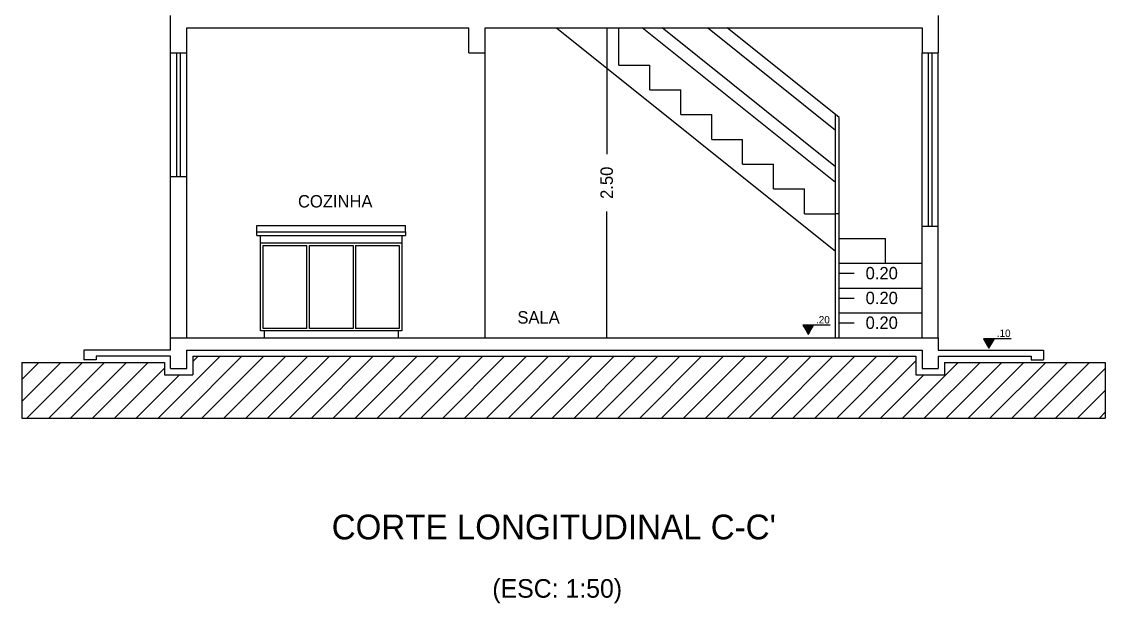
# Model space of a CAD drawing. Extents: x -74 to 202, y -59 to 73.
# Drawn here: x 18.88 to 27.63, y -9.79 to -5.1 of the extents above; entities that cross this region are included whole.
import ezdxf
from ezdxf.enums import TextEntityAlignment as Align

# ---------------------------------------------------------------- set-up
doc = ezdxf.new("R2010")
doc.units = 0
doc.layers.get('0').update_dxf_attribs({"linetype": 'CONTINUOUS'})
doc.layers.get('DEFPOINTS').update_dxf_attribs({"linetype": 'CONTINUOUS'})
for name, color, linetype in [('CONCRETO', 5, 'CONTINUOUS'), ('DIM', 244, 'CONTINUOUS'), ('EQUIPAMENTOS', 1, 'CONTINUOUS'), ('JANELA', 5, 'CONTINUOUS'), ('PAREDECORTE', 3, 'CONTINUOUS'), ('TERRENOEMCORTE', 244, 'CONTINUOUS'), ('TEXTO', 1, 'CONTINUOUS'), ('TEXTO2', 244, 'CONTINUOUS'), ('VISTAL', 30, 'CONTINUOUS'), ('VISTAP', 244, 'CONTINUOUS')]:
    doc.layers.add(name, color=color, linetype=linetype)
doc.dimstyles.get("Standard").update_dxf_attribs({"dimscale": 0, "dimtxt": 0.1, "dimasz": 0.12, "dimexe": 0.05, "dimexo": 0.0625, "dimgap": 0.09, "dimtad": 0, "dimzin": 0, "dimtxsty": 'STANDARD', "dimblk1": 'NONE', "dimblk2": 'NONE', "dimsah": 1, "dimcen": 0.09, "dimclrd": 244, "dimclre": 244, "dimclrt": 244, "dimazin": 3, "dimtfac": 1, "dimtdec": 4, "dimtofl": 0, "dimtmove": 0, "dimatfit": 3, "dimtolj": 1, "dimtzin": 0})

# ---------------------------------------------------------------- blocks, each defined once
blk = doc.blocks.new('*D49')
at = {"color": 244, "linetype": 'BYBLOCK'}
for p, q in [((23.4324, -5.1484), (23.6584, -5.1484)), ((23.6084, -5.1484), (23.6084, -6.1668)), ((23.6084, -7.6484), (23.6084, -6.6301)), ((23.4324, -7.6484), (23.6584, -7.6484))]:
    blk.add_line(p, q, dxfattribs=at)
at = {"layer": 'DEFPOINTS', "color": 0, "linetype": 'BYBLOCK'}
for p in [(23.3699, -5.1484), (23.6084, -5.1484), (23.3699, -7.6484)]:
    blk.add_point(p, dxfattribs=at)
at = {"color": 244, "linetype": 'BYBLOCK', "insert": (23.6084, -6.3984), "char_height": 0.1, "attachment_point": 5, "rotation": 90}
blk.add_mtext('\\A1;2.50', dxfattribs=at)
blk = doc.blocks.new('_NONE')
blk = doc.blocks.new('*D146')
at = {"color": 244, "linetype": 'BYBLOCK'}
for p, q in [((25.4859, -7.6484), (25.4859, -7.5284)), ((25.4859, -7.5284), (25.6059, -7.5284))]:
    blk.add_line(p, q, dxfattribs=at)
at = {"layer": 'DEFPOINTS', "color": 0, "linetype": 'BYBLOCK'}
for p in [(25.4859, -7.6484), (25.4859, -7.6484), (25.4859, -7.8484)]:
    blk.add_point(p, dxfattribs=at)
at = {"color": 244, "linetype": 'BYBLOCK', "insert": (25.8292, -7.5284), "char_height": 0.1, "attachment_point": 5}
blk.add_mtext('\\A1;0.20', dxfattribs=at)
blk = doc.blocks.new('*D147')
at = {"color": 244, "linetype": 'BYBLOCK'}
for p, q in [((25.4859, -7.4484), (25.4859, -7.3284)), ((25.4859, -7.3284), (25.6059, -7.3284))]:
    blk.add_line(p, q, dxfattribs=at)
at = {"layer": 'DEFPOINTS', "color": 0, "linetype": 'BYBLOCK'}
for p in [(25.4859, -7.4484), (25.4859, -7.4484), (25.4859, -7.6484)]:
    blk.add_point(p, dxfattribs=at)
at = {"color": 244, "linetype": 'BYBLOCK', "insert": (25.8292, -7.3284), "char_height": 0.1, "attachment_point": 5}
blk.add_mtext('\\A1;0.20', dxfattribs=at)
blk = doc.blocks.new('*D148')
at = {"color": 244, "linetype": 'BYBLOCK'}
for p, q in [((25.4859, -7.2484), (25.4859, -7.1284)), ((25.4859, -7.1284), (25.6059, -7.1284))]:
    blk.add_line(p, q, dxfattribs=at)
at = {"layer": 'DEFPOINTS', "color": 0, "linetype": 'BYBLOCK'}
for p in [(25.4859, -7.2484), (25.4859, -7.2484), (25.4859, -7.4484)]:
    blk.add_point(p, dxfattribs=at)
at = {"color": 244, "linetype": 'BYBLOCK', "insert": (25.8292, -7.1284), "char_height": 0.1, "attachment_point": 5}
blk.add_mtext('\\A1;0.20', dxfattribs=at)
blk = doc.blocks.new('*X190')
at = {"color": 0, "linetype": 'CONTINUOUS'}
for p, q in [((4.2826, -8.3657), (4.2837, -8.3647)), ((4.2833, -8.3668), (4.2854, -8.3647)), ((4.2839, -8.368), (4.2872, -8.3647)), ((4.2846, -8.3691), (4.289, -8.3647)), ((4.2852, -8.3702), (4.2907, -8.3647)), ((4.2859, -8.3713), (4.2925, -8.3647)), ((4.2865, -8.3724), (4.2943, -8.3647)), ((4.2872, -8.3736), (4.296, -8.3647)), ((4.2878, -8.3747), (4.2978, -8.3647)), ((4.2885, -8.3758), (4.2996, -8.3647)), ((4.2891, -8.3769), (4.3013, -8.3647)), ((4.2898, -8.3781), (4.3031, -8.3647)), ((4.2904, -8.3792), (4.3049, -8.3647)), ((4.2911, -8.3803), (4.3066, -8.3647)), ((4.2917, -8.3814), (4.3084, -8.3647)), ((4.2924, -8.3825), (4.3102, -8.3647)), ((4.293, -8.3837), (4.3119, -8.3647)), ((4.2936, -8.3848), (4.3137, -8.3647)), ((4.2943, -8.3859), (4.3155, -8.3647)), ((4.2949, -8.387), (4.3172, -8.3647)), ((4.2956, -8.3881), (4.319, -8.3647)), ((4.2962, -8.3893), (4.3208, -8.3647)), ((4.2969, -8.3904), (4.3225, -8.3647)), ((4.2975, -8.3915), (4.3243, -8.3647)), ((4.2982, -8.3926), (4.3261, -8.3647)), ((4.2988, -8.3937), (4.3278, -8.3647)), ((4.2995, -8.3949), (4.3296, -8.3647)), ((4.3001, -8.396), (4.3314, -8.3647)), ((4.3008, -8.3971), (4.3331, -8.3647)), ((4.3014, -8.3982), (4.3349, -8.3647)), ((4.3021, -8.3993), (4.3367, -8.3647)), ((4.3027, -8.4005), (4.3385, -8.3647)), ((4.3034, -8.4016), (4.3402, -8.3647)), ((4.304, -8.4027), (4.342, -8.3647)), ((4.3046, -8.4038), (4.3438, -8.3647)), ((4.3053, -8.405), (4.3455, -8.3647)), ((4.3059, -8.4061), (4.3473, -8.3647)), ((4.3066, -8.4072), (4.3491, -8.3647)), ((4.3072, -8.4083), (4.3508, -8.3647)), ((4.3079, -8.4094), (4.3526, -8.3647)), ((4.3085, -8.4106), (4.3544, -8.3647)), ((4.3092, -8.4117), (4.3561, -8.3647)), ((4.3098, -8.4128), (4.3579, -8.3647)), ((4.3105, -8.4139), (4.3597, -8.3647)), ((4.3111, -8.415), (4.3614, -8.3647)), ((4.3118, -8.4162), (4.3632, -8.3647)), ((4.3124, -8.4173), (4.365, -8.3647)), ((4.3131, -8.4184), (4.3667, -8.3647)), ((4.3137, -8.4195), (4.3685, -8.3647)), ((4.3144, -8.4206), (4.3665, -8.3685)), ((4.315, -8.4218), (4.3641, -8.3727)), ((4.3156, -8.4229), (4.3617, -8.3769)), ((4.3163, -8.424), (4.3592, -8.3811)), ((4.3169, -8.4251), (4.3568, -8.3852)), ((4.3176, -8.4262), (4.3544, -8.3894)), ((4.3182, -8.4274), (4.352, -8.3936)), ((4.3189, -8.4285), (4.3496, -8.3978)), ((4.3195, -8.4296), (4.3472, -8.402)), ((4.3202, -8.4307), (4.3447, -8.4062)), ((4.3208, -8.4318), (4.3423, -8.4103)), ((4.3215, -8.433), (4.3399, -8.4145)), ((4.3221, -8.4341), (4.3375, -8.4187)), ((4.3228, -8.4352), (4.3351, -8.4229)), ((4.3234, -8.4363), (4.3327, -8.4271)), ((4.3241, -8.4375), (4.3303, -8.4313)), ((4.3247, -8.4386), (4.3278, -8.4354)), ((4.3254, -8.4397), (4.3254, -8.4396))]:
    blk.add_line(p, q, dxfattribs=at)
blk = doc.blocks.new('*X203')
at = {"color": 0, "linetype": 'CONTINUOUS'}
for p, q in [((18.8833, -8.1635), (19.1984, -7.8484)), ((18.8833, -7.9868), (19.0216, -7.8484)), ((18.9252, -8.2984), (19.3752, -7.8484)), ((19.102, -8.2984), (19.552, -7.8484)), ((19.2787, -8.2984), (19.7287, -7.8484)), ((19.4555, -8.2984), (19.9055, -7.8484)), ((19.9859, -8.2984), (20.4859, -7.7984)), ((20.1626, -8.2984), (20.6626, -7.7984)), ((20.2659, -7.8416), (20.3091, -7.7984)), ((20.3394, -8.2984), (20.8394, -7.7984)), ((20.5162, -8.2984), (21.0162, -7.7984)), ((20.693, -8.2984), (21.193, -7.7984)), ((20.8697, -8.2984), (21.3697, -7.7984)), ((21.0465, -8.2984), (21.5465, -7.7984)), ((21.2233, -8.2984), (21.7233, -7.7984)), ((21.4001, -8.2984), (21.9001, -7.7984)), ((21.5768, -8.2984), (22.0768, -7.7984)), ((21.7536, -8.2984), (22.2536, -7.7984)), ((21.9304, -8.2984), (22.4304, -7.7984)), ((22.1072, -8.2984), (22.6072, -7.7984)), ((22.2839, -8.2984), (22.7839, -7.7984)), ((22.4607, -8.2984), (22.9607, -7.7984)), ((22.6375, -8.2984), (23.1375, -7.7984)), ((22.8143, -8.2984), (23.3143, -7.7984)), ((22.9911, -8.2984), (23.4911, -7.7984)), ((23.1678, -8.2984), (23.6678, -7.7984)), ((23.3446, -8.2984), (23.8446, -7.7984)), ((23.5214, -8.2984), (24.0214, -7.7984)), ((23.6982, -8.2984), (24.1982, -7.7984)), ((23.8749, -8.2984), (24.3749, -7.7984)), ((24.0517, -8.2984), (24.5517, -7.7984)), ((24.2285, -8.2984), (24.7285, -7.7984)), ((24.4053, -8.2984), (24.9053, -7.7984)), ((24.582, -8.2984), (25.082, -7.7984)), ((24.7588, -8.2984), (25.2588, -7.7984)), ((24.9356, -8.2984), (25.4356, -7.7984)), ((25.1124, -8.2984), (25.6124, -7.7984)), ((25.2892, -8.2984), (25.7892, -7.7984)), ((25.4659, -8.2984), (25.9659, -7.7984)), ((25.6427, -8.2984), (26.1059, -7.8353)), ((25.9963, -8.2984), (26.4463, -7.8484)), ((26.173, -8.2984), (26.623, -7.8484)), ((26.3498, -8.2984), (26.7998, -7.8484)), ((26.5266, -8.2984), (26.9766, -7.8484)), ((26.7034, -8.2984), (27.1534, -7.8484)), ((26.8801, -8.2984), (27.3301, -7.8484)), ((27.0569, -8.2984), (27.5069, -7.8484)), ((19.6323, -8.2984), (20.0359, -7.8949)), ((19.8091, -8.2984), (20.1591, -7.9484)), ((25.8195, -8.2984), (26.1695, -7.9484)), ((27.2337, -8.2984), (27.6349, -7.8972)), ((27.4105, -8.2984), (27.6349, -8.074)), ((27.5872, -8.2984), (27.6349, -8.2507))]:
    blk.add_line(p, q, dxfattribs=at)

msp = doc.modelspace()

# ---------------------------------------------------------------- linework, layer by layer
at = {"color": 5}
for p, q in [((19.48585, -7.82842), (19.38585, -7.82842)), ((20.08585, -7.79842), (19.48585, -7.79842)), ((26.28585, -7.79842), (27.03585, -7.79842)), ((27.03585, -7.82842), (27.13585, -7.82842))]:
    msp.add_line(p, q, dxfattribs=at)
at = {"layer": 'CONCRETO', "linetype": 'CONTINUOUS'}
for p, q in [((20.08585, -5.34842), (20.08585, -5.04842)), ((26.28585, -5.04842), (26.28585, -5.34842)), ((20.21585, -5.34842), (20.21585, -5.14842)), ((22.49585, -5.34842), (22.49585, -5.14842)), ((22.62585, -5.34842), (22.62585, -5.14842)), ((26.15585, -5.14842), (26.15585, -5.34842)), ((22.49585, -5.34842), (22.62585, -5.34842)), ((20.08585, -7.74842), (20.08585, -7.64842)), ((26.28585, -7.64842), (26.28585, -7.74842)), ((20.08585, -7.74842), (19.38585, -7.74842)), ((19.38585, -7.74842), (19.38585, -7.82842)), ((20.21585, -7.89842), (20.21585, -7.74842)), ((26.15585, -7.74842), (26.15585, -7.89842)), ((26.28585, -7.74842), (27.13585, -7.74842)), ((27.13585, -7.74842), (27.13585, -7.82842)), ((19.48585, -7.79842), (19.48585, -7.82842)), ((20.08585, -7.89842), (20.08585, -7.79842)), ((26.28585, -7.79842), (26.28585, -7.89842)), ((27.03585, -7.79842), (27.03585, -7.82842))]:
    msp.add_line(p, q, dxfattribs=at)
at = {"layer": 'CONCRETO', "color": 5, "linetype": 'CONTINUOUS'}
for p, q in [((20.21585, -5.14842), (22.49585, -5.14842)), ((22.62585, -5.14842), (26.15585, -5.14842)), ((20.08585, -7.64842), (26.28585, -7.64842)), ((20.21585, -7.74842), (26.15585, -7.74842)), ((20.08585, -7.89842), (20.21585, -7.89842)), ((26.15585, -7.89842), (26.28585, -7.89842))]:
    msp.add_line(p, q, dxfattribs=at)
at = {"layer": 'CONCRETO', "color": 5}
for p, q in [((20.08585, -5.34842), (20.21585, -5.34842)), ((26.15585, -5.34842), (26.28585, -5.34842))]:
    msp.add_line(p, q, dxfattribs=at)
at = {"layer": 'EQUIPAMENTOS', "color": 244, "linetype": 'CONTINUOUS'}
for p, q in [((20.78322, -6.79434), (20.78322, -6.74434)), ((20.78322, -6.74434), (21.98322, -6.74434)), ((20.78322, -6.79434), (21.98322, -6.79434)), ((20.78322, -6.82434), (20.78322, -6.79434)), ((20.78322, -6.82434), (21.98322, -6.82434)), ((20.81322, -7.59434), (20.81322, -6.82434)), ((21.95322, -6.82434), (21.95322, -7.59434)), ((21.98322, -6.79434), (21.98322, -6.74434)), ((21.98322, -6.79434), (21.98322, -6.82434)), ((20.81322, -6.88434), (21.95322, -6.88434)), ((20.83322, -6.90434), (21.18652, -6.90434)), ((20.83322, -7.57434), (20.83322, -6.90434)), ((21.18652, -7.57434), (21.18652, -6.90434)), ((21.20652, -7.57434), (21.20652, -6.90434)), ((21.20652, -6.90434), (21.55992, -6.90434)), ((21.55992, -6.90434), (21.55992, -7.57434)), ((21.57992, -6.90434), (21.57992, -7.57434)), ((21.57992, -6.90434), (21.93322, -6.90434)), ((21.93322, -6.90434), (21.93322, -7.57434)), ((21.95322, -7.59434), (20.81322, -7.59434)), ((21.18652, -7.57434), (20.83322, -7.57434)), ((20.84322, -7.64842), (20.84322, -7.59434)), ((21.55992, -7.57434), (21.20652, -7.57434)), ((21.93322, -7.57434), (21.57992, -7.57434)), ((21.92322, -7.59434), (21.92322, -7.64842))]:
    msp.add_line(p, q, dxfattribs=at)
at = {"layer": 'JANELA', "color": 244, "linetype": 'CONTINUOUS'}
for p, q in [((20.08585, -6.34842), (20.08585, -5.34842)), ((20.21585, -6.34842), (20.21585, -5.34842)), ((26.15585, -6.74842), (26.15585, -5.34842)), ((26.28585, -6.74842), (26.28585, -5.34842))]:
    msp.add_line(p, q, dxfattribs=at)
at = {"layer": 'JANELA', "color": 5, "linetype": 'CONTINUOUS'}
for p, q in [((20.13585, -6.34842), (20.13585, -5.34842)), ((20.16585, -6.34842), (20.16585, -5.34842)), ((26.20585, -6.74842), (26.20585, -5.34842)), ((26.23585, -6.74842), (26.23585, -5.34842))]:
    msp.add_line(p, q, dxfattribs=at)
at = {"layer": 'PAREDECORTE', "color": 3, "linetype": 'CONTINUOUS'}
for p, q in [((20.08585, -7.64842), (20.08585, -6.34842)), ((20.21585, -7.64842), (20.21585, -6.34842)), ((26.15585, -7.64842), (26.15585, -6.74842)), ((26.28585, -7.64842), (26.28585, -6.74842))]:
    msp.add_line(p, q, dxfattribs=at)
at = {"layer": 'PAREDECORTE', "color": 3}
for p, q in [((20.08585, -6.34842), (20.21585, -6.34842)), ((26.15585, -6.74842), (26.28585, -6.74842))]:
    msp.add_line(p, q, dxfattribs=at)
at = {"layer": 'TERRENOEMCORTE', "color": 244, "linetype": 'CONTINUOUS'}
for p, q in [((18.88329, -7.84842), (20.03585, -7.84842)), ((18.88329, -7.84842), (18.88329, -8.29842)), ((20.03585, -7.84842), (20.03585, -7.94842)), ((20.26585, -7.79842), (26.10585, -7.79842)), ((20.26585, -7.79842), (20.26585, -7.94842)), ((26.10585, -7.79842), (26.10585, -7.94842)), ((26.33585, -7.84842), (27.63494, -7.84842)), ((26.33585, -7.84842), (26.33585, -7.94842)), ((27.63494, -7.84842), (27.63494, -8.29842)), ((20.03585, -7.94842), (20.26585, -7.94842)), ((26.10585, -7.94842), (26.33585, -7.94842)), ((18.88329, -8.29842), (27.63494, -8.29842))]:
    msp.add_line(p, q, dxfattribs=at)
at = {"layer": 'TEXTO2', "linetype": 'CONTINUOUS'}
for p, q in [((25.41319, -7.54812), (25.19186, -7.54812)), ((25.23516, -7.62312), (25.27846, -7.54812)), ((26.87331, -7.65722), (26.65198, -7.65722)), ((26.65198, -7.65722), (26.69528, -7.73222)), ((26.69528, -7.73222), (26.73858, -7.65722))]:
    msp.add_line(p, q, dxfattribs=at)
at = {"layer": 'VISTAL', "color": 30, "linetype": 'CONTINUOUS'}
for p, q in [((23.20279, -5.14842), (25.45585, -6.95087)), ((23.70585, -5.44842), (23.70585, -5.14842)), ((23.70585, -5.44842), (23.95585, -5.44842)), ((23.95585, -5.64842), (23.95585, -5.44842)), ((23.95585, -5.64842), (24.20585, -5.64842)), ((24.20585, -5.84842), (24.20585, -5.64842)), ((24.20585, -5.84842), (24.45585, -5.84842)), ((24.45585, -6.04842), (24.45585, -5.84842)), ((24.45585, -6.04842), (24.70585, -6.04842)), ((24.70585, -6.24842), (24.70585, -6.04842)), ((24.70585, -6.24842), (24.95585, -6.24842)), ((24.95585, -6.44842), (24.95585, -6.24842)), ((24.95585, -6.44842), (25.20585, -6.44842)), ((25.20585, -6.64842), (25.20585, -6.44842)), ((25.20585, -6.64842), (25.45585, -6.64842)), ((25.48585, -6.64842), (25.45585, -6.64842)), ((25.48585, -6.84842), (25.85995, -6.84842)), ((25.85995, -7.04842), (25.85995, -6.84842)), ((25.48585, -7.04842), (26.15585, -7.04842)), ((25.48585, -7.24842), (26.15585, -7.24842)), ((25.48585, -7.44842), (26.15585, -7.44842))]:
    msp.add_line(p, q, dxfattribs=at)
at = {"layer": 'VISTAP', "color": 244, "linetype": 'CONTINUOUS'}
for p, q in [((25.45585, -6.39666), (23.89556, -5.14842)), ((25.45585, -6.26859), (24.05564, -5.14842)), ((25.45585, -5.97648), (24.42077, -5.14842)), ((25.48585, -5.87242), (24.58085, -5.14842)), ((22.62585, -7.64842), (22.62585, -5.34842)), ((25.45585, -7.64842), (25.45585, -5.84842)), ((25.48585, -7.64842), (25.48585, -5.87242))]:
    msp.add_line(p, q, dxfattribs=at)

# ---------------------------------------------------------------- block references
at = {"layer": 'TERRENOEMCORTE', "color": 244, "linetype": 'CONTINUOUS'}
msp.add_blockref('*X203', (0, 0), dxfattribs=at)
at = {"layer": 'TEXTO2', "linetype": 'CONTINUOUS'}
for p in [(20.90979, 0.8166), (22.36991, 0.7075)]:
    msp.add_blockref('*X190', p, dxfattribs=at)

# ---------------------------------------------------------------- texts
at = {"layer": 'TEXTO', "color": 1, "linetype": 'CONTINUOUS'}
for s, height, p in [('COZINHA', 0.1, (21.41567, -6.54772)), ('SALA', 0.1, (23.05765, -7.48426)), ("CORTE LONGITUDINAL C-C'", 0.2, (23.18084, -9.17607)), ('(ESC: 1:50)', 0.15, (23.20824, -9.69045))]:
    msp.add_text(s, height=height, dxfattribs=at).set_placement(p, align=Align.MIDDLE)
at = {"layer": 'TEXTO2', "linetype": 'CONTINUOUS'}
for s, p in [('.20', (25.35404, -7.50356)), ('.10', (26.81416, -7.61266))]:
    msp.add_text(s, height=0.06, dxfattribs=at).set_placement(p, align=Align.MIDDLE)

# ---------------------------------------------------------------- dimensions: what is measured, and where the dimension line sits
at = {"layer": 'DIM', "linetype": 'CONTINUOUS'}
dim = msp.add_linear_dim(base=(23.60837, -5.14842), p1=(23.3699, -7.64842), p2=(23.3699, -5.14842), angle=90, dimstyle='STANDARD', dxfattribs=at)
dim.commit()
dim.dimension.update_dxf_attribs({"geometry": '*D49', "text_midpoint": (23.60837, -6.39842)})
for base, p1, p2, picture, middle in [((25.48585, -7.24842), (25.48585, -7.44842), (25.48585, -7.24842), '*D148', (25.82919, -7.12842)), ((25.48585, -7.44842), (25.48585, -7.64842), (25.48585, -7.44842), '*D147', (25.82919, -7.32842)), ((25.48585, -7.64842), (25.48585, -7.84842), (25.48585, -7.64842), '*D146', (25.82919, -7.52842))]:
    dim = msp.add_linear_dim(base=base, p1=p1, p2=p2, angle=90, dimstyle='STANDARD', override={"dimtih": 1, "dimtoh": 1, "dimse1": 1, "dimse2": 1, "dimsd1": 1, "dimsd2": 1}, dxfattribs=at)
    dim.commit()
    dim.dimension.update_dxf_attribs({"geometry": picture, "text_midpoint": middle})

doc.saveas('drawing.dxf')
